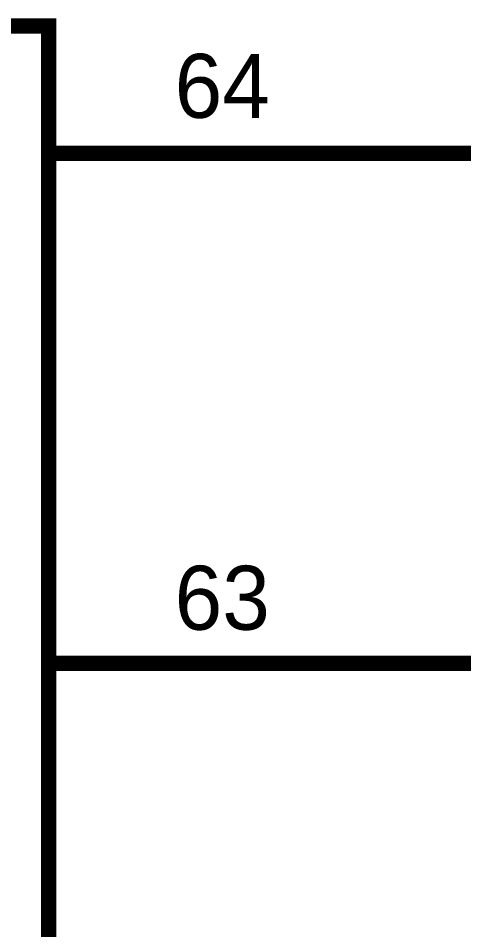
# Model space of a CAD drawing. Header units: inches. Extents: x 0 to 594, y 0 to 420.
# Drawn here: x 351.9 to 360.63, y 292.28 to 310.14 of the extents above; entities that cross this region are included whole.
import ezdxf

# ---------------------------------------------------------------- set-up
doc = ezdxf.new("R2010")
doc.units = ezdxf.units.IN
doc.layers.add('Sheet', color=255, linetype='Continuous')

msp = doc.modelspace()

# ---------------------------------------------------------------- linework, layer by layer
at = {"layer": 'Sheet'}
msp.add_lwpolyline([(265.004, 309.994, 0.3, 0.3, 0), (352.503, 309.994, 0.3, 0.3, 0), (352.503, 135.002, 0.3, 0.3, 0), (265.004, 135.002, 0.3, 0.3, 0), (265.004, 309.994, 0.3, 0.3, 0)], format="xyseb", close=True, dxfattribs=at)
for points in [[(352.503, 307.497, 0.3, 0.3, 0), (357.509, 307.497, 0.3, 0.3, 0)], [(357.509, 307.497, 0.3, 0.3, 0), (365.001, 307.497, 0.3, 0.3, 0)], [(352.503, 297.496, 0.3, 0.3, 0), (357.509, 297.496, 0.3, 0.3, 0)], [(357.509, 297.496, 0.3, 0.3, 0), (365.001, 297.496, 0.3, 0.3, 0)]]:
    msp.add_lwpolyline(points, format="xyseb", dxfattribs=at)

# ---------------------------------------------------------------- texts
for s, p in [('64', (354.967, 308.191)), ('63', (354.967, 298.157))]:
    msp.add_text(s, height=1.2543, dxfattribs=at).set_placement(p)

doc.saveas('drawing.dxf')
